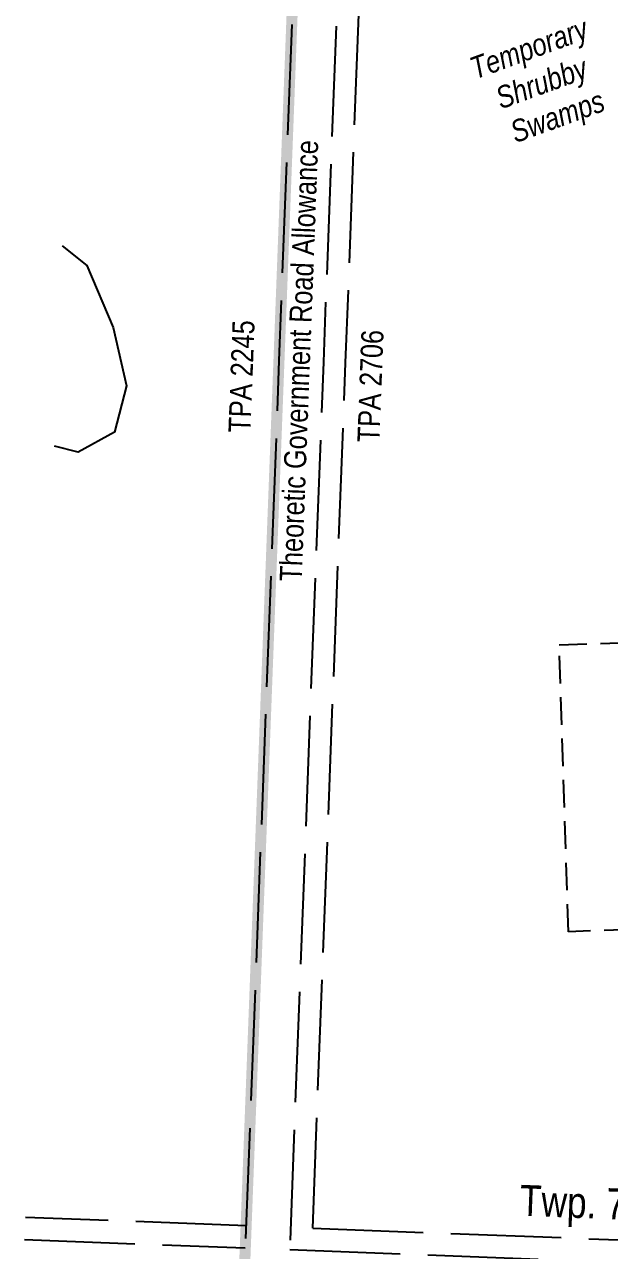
# Model space of a CAD drawing. Extents: x 333858 to 342713, y 6154085 to 6163590.
# Drawn here: x 334024 to 334289, y 6158999 to 6159554 of the extents above; entities that cross this region are included whole.
import ezdxf
from ezdxf.enums import TextEntityAlignment as Align

# ---------------------------------------------------------------- set-up
doc = ezdxf.new("R2010")
doc.units = 0
doc.header["$LTSCALE"] = 5
for name, pattern in [('CENTERLINEX3', [5, 2.5, -1, 0.5, -1]), ('foc-ACCESSROAD', [3.75, 2.5, -1.25]), ('foc-UNSURVEYED', [12.5, 10, -2.5])]:
    doc.linetypes.add(name, pattern=pattern)
doc.layers.add('AS-TRAPPER BOUNDARY', color=7, linetype='CENTERLINEX3', true_color=0xb85c00, transparency=0.6)
for name, color, linetype in [('D-TXT', 6, 'Continuous'), ('F-WS', 190, 'foc-ACCESSROAD'), ('L-ROAD-T', 7, 'Continuous'), ('L-USEC', 7, 'foc-UNSURVEYED'), ('WETLAND', 143, 'Continuous'), ('WETLAND-T', 146, 'Continuous')]:
    doc.layers.add(name, color=color, linetype=linetype)
doc.styles.add('80L', font='ARIALN.TTF', dxfattribs={"height": 10})
doc.styles.add('80LS', font='ARIALNI.TTF', dxfattribs={"height": 10})

msp = doc.modelspace()

# ---------------------------------------------------------------- linework, layer by layer
at = {"layer": 'AS-TRAPPER BOUNDARY', "const_width": 5, "flags": 128}
msp.add_lwpolyline([(334123.523, 6158980.211), (334154.774, 6159804.034), (334185.267, 6160607.759), (334189.057, 6160707.667)], dxfattribs=at)
at = {"layer": 'F-WS'}
msp.add_lwpolyline([(334430.454, 6159148.675), (334270.573, 6159143.498), (334266.367, 6159273.4), (334426.248, 6159278.577), (334430.454, 6159148.675)], close=True, dxfattribs=at)
at = {"layer": 'L-USEC'}
for p, q in [((334124.66, 6159010.365), (334124.666, 6159010.364)), ((334154.819, 6159009.226), (334950.146, 6158979.199)), ((334124.281, 6159000.311), (334124.284, 6159000.31)), ((334144.383, 6158999.552), (334949.767, 6158969.145))]:
    msp.add_line(p, q, dxfattribs=at)
at = {"layer": 'L-USEC', "flags": 128}
for points in [[(334154.774, 6159804.034), (334139.53, 6159402.171), (334124.285, 6159000.31)], [(334174.873, 6159803.272), (334159.628, 6159401.408), (334144.384, 6158999.551)], [(334154.814, 6159009.22), (334169.678, 6159401.034), (334184.922, 6159802.896)], [(334124.666, 6159010.358), (334024.757, 6159014.13)], [(334024.376, 6159004.082), (334124.285, 6159000.31)]]:
    msp.add_lwpolyline(points, dxfattribs=at)
at = {"layer": 'WETLAND'}
msp.add_lwpolyline([(334041.444, 6159454.01), (334052.598, 6159445.191), (334064.55, 6159417.044), (334070.477, 6159390.642), (334065.089, 6159369.628), (334048.723, 6159360.584), (334038.003, 6159363.304)], dxfattribs=at)

# ---------------------------------------------------------------- texts
at = {"layer": 'AS-TRAPPER BOUNDARY', "char_height": 10, "attachment_point": 1, "rotation": 87.82751, "style": '80L'}
for s, insert in [('TPA 2245', (334116.618, 6159369.629)), ('TPA 2706', (334174.975, 6159365.251))]:
    msp.add_mtext_dynamic_manual_height_columns(s, width=50.57067, gutter_width=50, heights=[0], dxfattribs=dict(at, insert=insert))
at = {"layer": 'D-TXT', "color": 3, "style": '80L'}
msp.add_text('Twp. 76', height=13.9973, rotation=357.83784, dxfattribs=at).set_placement((334248.285, 6159014.922))
at = {"layer": 'L-ROAD-T', "style": '80L'}
msp.add_text('Theoretic Government Road Allowance', height=10, rotation=87.84024, dxfattribs=at).set_placement((334148.559, 6159401.999), align=Align.MIDDLE_CENTER)
at = {"layer": 'WETLAND-T', "insert": (334250.906, 6159548.161), "char_height": 10, "width": 55.46835, "attachment_point": 2, "rotation": 20, "style": '80LS'}
msp.add_mtext('\\pt40;Temporary\\PShrubby\\P Swamps', dxfattribs=at)

doc.saveas('drawing.dxf')
